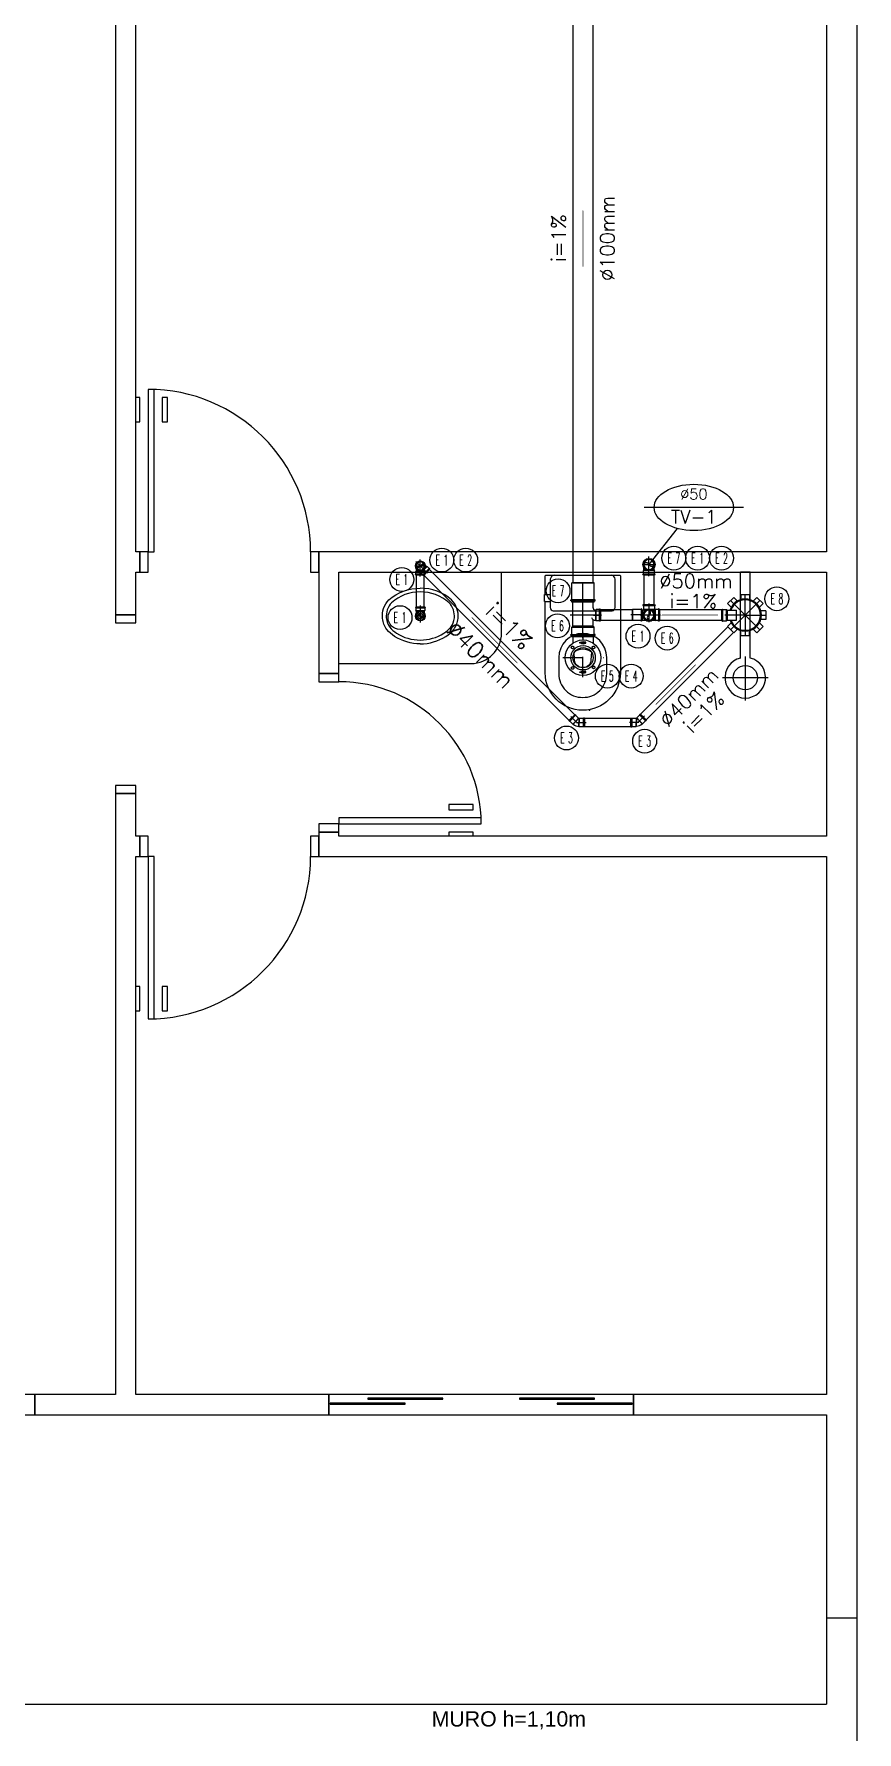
# Model space of a CAD drawing. Header units: metres. Extents: x 49 to 320, y -91 to 27.
# Drawn here: x 174.23 to 178.29, y -28.97 to -20.61 of the extents above; entities that cross this region are included whole.
import ezdxf
from ezdxf.enums import TextEntityAlignment as Align

# ---------------------------------------------------------------- set-up
doc = ezdxf.new("R2010")
doc.units = ezdxf.units.M
doc.header["$LTSCALE"] = 0.2
doc.linetypes.add('LS', pattern=[0.5, 0.25, -0.25])
for name, color, linetype in [('ARQ-___-___-VST', 9, 'Continuous'), ('ARQ-EQP', 24, 'Continuous'), ('ARQ-EQP-___-INT', 7, 'Continuous'), ('CONEXAO_AG_FRIA', 6, 'Continuous'), ('CONEXAO_ESGOTO', 3, 'Continuous'), ('Diametro', 1, 'Continuous'), ('Fluxo', 1, 'Continuous'), ('Inclinacao', 1, 'Continuous'), ('LEGENDA_ID', 5, 'Continuous'), ('LEGENDA_ID_L', 5, 'Continuous'), ('LINHA_SIMETRIA', 1, 'LS'), ('Prumadas_L', 1, 'Continuous'), ('Prumadas_Q', 3, 'Continuous'), ('Prumadas_T', 3, 'Continuous'), ('TUBOS_ESGOTO', 100, 'Continuous')]:
    doc.layers.add(name, color=color, linetype=linetype)
doc.styles.add('REGUA60', font='arial.ttf')
doc.styles.add('ROMANS', font='romans', dxfattribs={"height": 6})

# ---------------------------------------------------------------- blocks, each defined once
blk = doc.blocks.new('SAC616S2')
at = {"layer": 'ARQ-EQP', "color": 0, "linetype": 'ByBlock'}
blk.add_lwpolyline([(18.17, -1.5, -0.329256), (18.5, -1.88), (18.5, -49.6, -0.412623), (0, -68, -0.412623), (-18.5, -49.6), (-18.5, -14.45), (-18.9, -14.45), (-18.9, -10.95), (-18.5, -10.95), (-18.5, -1.88, -0.329256), (-18.17, -1.5), (-17.25, -1.5), (0, -1.5), (17.29, -1.5)], format="xyb", close=True, dxfattribs=at)
at = {"layer": 'ARQ-EQP-___-INT'}
for p, q in [((-18.5, -10.95), (-16, -10.95)), ((-18.5, -14.45), (-16, -14.45))]:
    blk.add_line(p, q, dxfattribs=at)
blk.add_lwpolyline([(-14, -1.5, 0.324141), (-16, -3.5), (-16, -17.5, 0.333333), (-14.5, -19), (0, -19), (14.5, -19, 0.333333), (16, -17.5), (16, -3.5, 0.324141), (14, -1.5, 0.324141)], format="xyb", dxfattribs=at)
for points in [[(0, -61.7, 0.418677), (11.8, -50), (11.8, -42.1, 0.411784), (0, -30.2, 0.411784), (-11.8, -42.1), (-11.8, -50, 0.418677)], [(0, -47, -0.428571), (-4, -43.3), (-4.3, -39.3, -0.16754), (0, -37.8, -0.16754), (4.3, -39.3), (4, -43.3, -0.428571)]]:
    blk.add_lwpolyline(points, format="xyb", close=True, dxfattribs=at)
blk.add_point((3.34, -68), dxfattribs=at)
blk = doc.blocks.new('SACHS__2')
at = {"layer": 'ARQ-EQP', "color": 0, "linetype": 'ByBlock'}
for p, q in [((42.29, 2.4), (0, 2.4)), ((0, 2.4), (0, -2.4)), ((42.29, -2.4), (0, -2.4))]:
    blk.add_line(p, q, dxfattribs=at)
blk.add_arc((52, 0), 10, 193.88654, 166.11346, dxfattribs=at)
at = {"layer": 'ARQ-EQP-___-INT'}
for p, q in [((52, 11.2), (52, -11.2)), ((41.6, 0), (63.2, 0))]:
    blk.add_line(p, q, dxfattribs=at)
blk.add_circle((52, 0), 6, dxfattribs=at)
blk = doc.blocks.new('SAL37S_2')
at = {"layer": 'ARQ-EQP-___-INT'}
for points in [[(0, -10, 0.145827), (-16.8, -14.9, 0.090827), (-22, -19.4, 0.12568), (-24.8, -26.7, 0.221372), (-20.6, -38.8, 0.186059), (0, -46.5, 0.186059)], [(0, -10, -0.145827), (16.8, -14.9, -0.090827), (22, -19.4, -0.12568), (24.8, -26.7, -0.221372), (20.6, -38.8, -0.186059), (0, -46.5, -0.186059)]]:
    blk.add_lwpolyline(points, format="xyb", dxfattribs=at)
blk.add_lwpolyline([(0, -12.5, 0.14623), (-15.5, -17, 0.09047), (-20, -20.9, 0.123903), (-22.4, -27, 0.21906), (-18.9, -37, 0.185248), (0, -44.1, 0.185248), (18.8, -37, 0.21906), (22.3, -27, 0.123903), (20, -20.9, 0.09047), (15.5, -17, 0.14623)], format="xyb", close=True, dxfattribs=at)
blk.add_circle((0, -28.3), 1.8, dxfattribs=at)
blk = doc.blocks.new('*U256', base_point=(451.6054, 175.6789))
at = {"linetype": 'Continuous'}
for p, q in [((451.5993, 175.7529), (451.5906, 175.7529)), ((451.5906, 175.7529), (451.5906, 175.7481)), ((451.5906, 175.7481), (451.5993, 175.7481)), ((451.6204, 175.7484), (451.6114, 175.7484)), ((451.6118, 175.7529), (451.6204, 175.7529)), ((451.6204, 175.7529), (451.6204, 175.7484)), ((451.5552, 175.5739), (451.5552, 175.6076)), ((451.5906, 175.6079), (451.5906, 175.603)), ((451.5993, 175.6079), (451.5906, 175.6079)), ((451.5906, 175.603), (451.5993, 175.603)), ((451.6204, 175.6033), (451.6114, 175.6033)), ((451.6118, 175.6079), (451.6204, 175.6079)), ((451.6204, 175.6079), (451.6204, 175.6033)), ((451.6552, 175.5739), (451.6552, 175.6076)), ((451.5552, 175.5739), (451.6552, 175.5739))]:
    blk.add_line(p, q, dxfattribs=at)
for centre, radius in [((451.6051, 175.6794), 0.0875), ((451.6051, 175.6794), 0.0604), ((451.6051, 175.6794), 0.05), ((451.6055, 175.7508), 0.00694), ((451.6059, 175.7505), 0.0045), ((451.6055, 175.6058), 0.00694), ((451.6059, 175.6054), 0.0045)]:
    blk.add_circle(centre, radius, dxfattribs=at)
at = {"layer": 'LINHA_SIMETRIA'}
for p, q in [((451.6054, 175.7749), (451.6054, 175.5848)), ((451.7043, 175.6789), (451.5033, 175.6789)), ((451.6054, 175.5577), (451.6054, 175.5911))]:
    blk.add_line(p, q, dxfattribs=at)
for centre in [(451.5529, 175.7271), (451.6565, 175.7298), (451.5538, 175.6289), (451.6565, 175.6289)]:
    blk.add_circle(centre, 0.00631, dxfattribs=at)
blk = doc.blocks.new('*U257', base_point=(450.8064, 175.4693))
at = {"linetype": 'Continuous'}
for p, q in [((450.7192, 175.5261), (450.7496, 175.5565)), ((450.7192, 175.5261), (450.7372, 175.5081)), ((450.7496, 175.5565), (450.7676, 175.5385)), ((450.7849, 175.5712), (450.7849, 175.5456)), ((450.7849, 175.5712), (450.8279, 175.5712)), ((450.8279, 175.5712), (450.8279, 175.5456)), ((450.8632, 175.5565), (450.8451, 175.5385)), ((450.8632, 175.5565), (450.8936, 175.5261)), ((450.8936, 175.5261), (450.8755, 175.5081)), ((450.7046, 175.4908), (450.7301, 175.4908)), ((450.7046, 175.4478), (450.7046, 175.4908)), ((450.7046, 175.4478), (450.7301, 175.4478)), ((450.7192, 175.4125), (450.7372, 175.4306)), ((450.8962, 175.4945), (450.8505, 175.4945)), ((450.8505, 175.4945), (450.8505, 175.4445)), ((450.8962, 175.4445), (450.8505, 175.4445)), ((450.8936, 175.4125), (450.8755, 175.4306)), ((450.8962, 175.4945), (450.8987, 175.497)), ((450.8962, 175.4445), (450.8962, 175.4945)), ((450.8962, 175.4445), (450.8987, 175.442)), ((450.8987, 175.497), (450.8987, 175.442)), ((450.9162, 175.497), (450.8987, 175.497)), ((450.9162, 175.442), (450.8987, 175.442)), ((450.9162, 175.4995), (450.9162, 175.497)), ((450.9187, 175.4995), (450.9162, 175.4995)), ((450.9162, 175.497), (450.9162, 175.442)), ((450.9162, 175.4395), (450.9162, 175.442)), ((450.9187, 175.4395), (450.9162, 175.4395)), ((450.9187, 175.497), (450.9187, 175.4995)), ((450.9212, 175.497), (450.9187, 175.497)), ((450.9187, 175.497), (450.9187, 175.442)), ((450.9212, 175.442), (450.9187, 175.442)), ((450.9187, 175.442), (450.9187, 175.4395)), ((450.9212, 175.442), (450.9187, 175.442)), ((450.9212, 175.497), (450.9212, 175.442)), ((450.7496, 175.3821), (450.7192, 175.4125)), ((450.7496, 175.3821), (450.7676, 175.4002)), ((450.7849, 175.3675), (450.7849, 175.393)), ((450.8279, 175.3675), (450.7849, 175.3675)), ((450.8279, 175.3675), (450.8279, 175.393)), ((450.8632, 175.3821), (450.8451, 175.4002)), ((450.8936, 175.4125), (450.8632, 175.3821))]:
    blk.add_line(p, q, dxfattribs=at)
for radius, start, end in [(0.0793, 18.51988, 341.75139), (0.075, 19.61557, 340.673)]:
    blk.add_arc((450.8064, 175.4693), radius, start, end, dxfattribs=at)
at = {"layer": 'LINHA_SIMETRIA'}
for q in [(450.728, 175.5478), (450.8064, 175.5802), (450.8848, 175.5478), (450.6955, 175.4693), (450.728, 175.3909), (450.8064, 175.3584), (450.8848, 175.3909), (450.932, 175.4693)]:
    blk.add_line((450.8064, 175.4693), q, dxfattribs=at)
blk = doc.blocks.new('*U258', base_point=(451.6054, 175.4693))
at = {"linetype": 'Continuous'}
for p, q in [((451.5454, 175.5693), (451.5454, 175.5643)), ((451.5504, 175.5693), (451.5454, 175.5693)), ((451.5454, 175.5643), (451.5504, 175.5643)), ((451.5504, 175.5743), (451.5504, 175.5693)), ((451.5504, 175.5743), (451.5504, 175.5693)), ((451.6604, 175.5743), (451.5504, 175.5743)), ((451.6604, 175.5693), (451.5504, 175.5693)), ((451.5504, 175.5643), (451.5504, 175.5293)), ((451.6604, 175.5643), (451.5504, 175.5643)), ((451.5554, 175.5243), (451.5504, 175.5293)), ((451.6604, 175.5293), (451.5504, 175.5293)), ((451.5554, 175.5243), (451.5554, 175.4925)), ((451.5554, 175.5243), (451.6554, 175.5243)), ((451.6554, 175.5243), (451.6551, 175.3942)), ((451.6554, 175.5243), (451.6604, 175.5293)), ((451.6604, 175.5743), (451.6604, 175.5693)), ((451.6604, 175.5693), (451.6654, 175.5693)), ((451.6654, 175.5643), (451.6604, 175.5643)), ((451.6604, 175.5643), (451.6604, 175.5293)), ((451.6654, 175.5693), (451.6654, 175.5643)), ((451.5187, 175.4971), (451.5212, 175.4971)), ((451.5187, 175.4971), (451.5187, 175.4421)), ((451.5187, 175.4421), (451.5212, 175.4421)), ((451.5187, 175.4421), (451.5212, 175.4421)), ((451.5212, 175.4996), (451.5237, 175.4996)), ((451.5212, 175.4971), (451.5212, 175.4996)), ((451.5212, 175.4971), (451.5212, 175.4421)), ((451.5212, 175.4421), (451.5212, 175.4396)), ((451.5212, 175.4396), (451.5237, 175.4396)), ((451.5237, 175.4996), (451.5237, 175.4971)), ((451.5237, 175.4971), (451.5412, 175.4971)), ((451.5237, 175.4971), (451.5237, 175.4421)), ((451.5237, 175.4396), (451.5237, 175.4421)), ((451.5237, 175.4421), (451.5412, 175.4421)), ((451.5437, 175.4946), (451.5412, 175.4971)), ((451.5412, 175.4971), (451.5412, 175.4421)), ((451.5437, 175.4446), (451.5412, 175.4421)), ((451.5437, 175.4446), (451.5437, 175.4946)), ((451.5562, 175.3942), (451.5562, 175.4304)), ((451.6062, 175.3942), (451.5562, 175.3942)), ((451.6062, 175.3942), (451.6551, 175.3942))]:
    blk.add_line(p, q, dxfattribs=at)
for centre, radius, start, end in [((451.5463, 175.4767), 0.0181, 15.70714, 98.05903), ((451.5444, 175.4326), 0.012, 349.27075, 93.08684)]:
    blk.add_arc(centre, radius, start, end, dxfattribs=at)
at = {"layer": 'LINHA_SIMETRIA'}
for p, q in [((451.6054, 175.5837), (451.6054, 175.5349)), ((451.5532, 175.4694), (451.5138, 175.4694))]:
    blk.add_line(p, q, dxfattribs=at)
at = {"layer": 'LINHA_SIMETRIA', "linetype": 'Continuous'}
for p, q in [((451.6054, 175.5837), (451.6054, 175.3807)), ((451.5137, 175.4693), (451.6683, 175.4693))]:
    blk.add_line(p, q, dxfattribs=at)
blk = doc.blocks.new('*U259', base_point=(452.4064, 175.2275))
at = {"linetype": 'Continuous'}
for p, q in [((452.3594, 175.2433), (452.3905, 175.2744)), ((452.3608, 175.2419), (452.3919, 175.273)), ((452.3622, 175.2405), (452.3934, 175.2716)), ((452.3721, 175.2306), (452.4033, 175.2617)), ((452.3905, 175.2744), (452.3919, 175.273)), ((452.3905, 175.2744), (452.3919, 175.273)), ((452.3919, 175.273), (452.3934, 175.2744)), ((452.3934, 175.2744), (452.3948, 175.273)), ((452.3948, 175.273), (452.3934, 175.2716)), ((452.3934, 175.2716), (452.4033, 175.2617)), ((452.4033, 175.2589), (452.4033, 175.2617)), ((452.3594, 175.2433), (452.3608, 175.2419)), ((452.3608, 175.2419), (452.3594, 175.2405)), ((452.3594, 175.2405), (452.3608, 175.2391)), ((452.3608, 175.2391), (452.3622, 175.2405)), ((452.3622, 175.2405), (452.3721, 175.2306)), ((452.375, 175.2306), (452.3721, 175.2306)), ((452.4033, 175.2589), (452.375, 175.2306)), ((452.375, 175.2306), (452.3829, 175.2227)), ((452.4033, 175.2589), (452.4112, 175.251))]:
    blk.add_line(p, q, dxfattribs=at)
for radius in [0.024, 0.022]:
    blk.add_circle((452.4064, 175.2275), radius, dxfattribs=at)
for centre, radius, start, end in [((452.4064, 175.2275), 0.02, 45.00137, 224.99736), ((452.4025, 175.2172), 0.0109, 69.02682, 200.97445), ((452.4064, 175.2275), 0.02, 225.00264, 44.99863), ((452.4103, 175.2377), 0.0109, 249.02682, 20.97445)]:
    blk.add_arc(centre, radius, start, end, dxfattribs=at)
at = {"layer": 'LINHA_SIMETRIA'}
for p, q in [((452.3703, 175.2636), (452.4284, 175.2055)), ((452.4245, 175.2455), (452.3875, 175.2086))]:
    blk.add_line(p, q, dxfattribs=at)
blk = doc.blocks.new('*U260', base_point=(452.4064, 175.2275))
at = {"linetype": 'Continuous'}
for p, q in [((452.3844, 175.2703), (452.3824, 175.2703)), ((452.3824, 175.2703), (452.3824, 175.2683)), ((452.3824, 175.2683), (452.3844, 175.2683)), ((452.3844, 175.2723), (452.4284, 175.2723)), ((452.3844, 175.2723), (452.3844, 175.2703)), ((452.3844, 175.2703), (452.4284, 175.2703)), ((452.3844, 175.2683), (452.3844, 175.2543)), ((452.3844, 175.2683), (452.4284, 175.2683)), ((452.4284, 175.2723), (452.4284, 175.2703)), ((452.4284, 175.2723), (452.4284, 175.2703)), ((452.4284, 175.2703), (452.4304, 175.2703)), ((452.4284, 175.2683), (452.4284, 175.2543)), ((452.4304, 175.2683), (452.4284, 175.2683)), ((452.4304, 175.2703), (452.4304, 175.2683)), ((452.3844, 175.2543), (452.4284, 175.2543)), ((452.3864, 175.2523), (452.3844, 175.2543)), ((452.4264, 175.2523), (452.3864, 175.2523)), ((452.3864, 175.2523), (452.3864, 175.2275)), ((452.4264, 175.2523), (452.4284, 175.2543)), ((452.4264, 175.2275), (452.4264, 175.2523))]:
    blk.add_line(p, q, dxfattribs=at)
for radius, start, end in [(0.024, 146.44269, 33.55731), (0.022, 155.38002, 24.61998), (0.02, 180, 0)]:
    blk.add_arc((452.4064, 175.2275), radius, start, end, dxfattribs=at)
at = {"layer": 'LINHA_SIMETRIA'}
for p, q in [((452.4064, 175.2794), (452.4064, 175.1964)), ((452.4336, 175.2275), (452.3792, 175.2275))]:
    blk.add_line(p, q, dxfattribs=at)
blk = doc.blocks.new('*U261', base_point=(452.4064, 175.4741))
at = {"linetype": 'Continuous'}
for p, q in [((452.3824, 175.4336), (452.3844, 175.4336)), ((452.3824, 175.4316), (452.3824, 175.4336)), ((452.3844, 175.4316), (452.3824, 175.4316)), ((452.3864, 175.4496), (452.3844, 175.4476)), ((452.3844, 175.4336), (452.3844, 175.4476)), ((452.4284, 175.4476), (452.3844, 175.4476)), ((452.4284, 175.4336), (452.3844, 175.4336)), ((452.3844, 175.4296), (452.3844, 175.4316)), ((452.3844, 175.4296), (452.3844, 175.4316)), ((452.4284, 175.4316), (452.3844, 175.4316)), ((452.4284, 175.4296), (452.3844, 175.4296)), ((452.3864, 175.4496), (452.3864, 175.4608)), ((452.3864, 175.4496), (452.4264, 175.4496)), ((452.4264, 175.4496), (452.4264, 175.4608)), ((452.4264, 175.4496), (452.4284, 175.4476)), ((452.4284, 175.4336), (452.4284, 175.4476)), ((452.4304, 175.4336), (452.4284, 175.4336)), ((452.4284, 175.4296), (452.4284, 175.4316)), ((452.4284, 175.4316), (452.4304, 175.4316)), ((452.4304, 175.4316), (452.4304, 175.4336))]:
    blk.add_line(p, q, dxfattribs=at)
for radius in [0.024, 0.022]:
    blk.add_circle((452.4064, 175.4741), radius, dxfattribs=at)
for centre, radius, start, end in [((452.4064, 175.4741), 0.02, 0.00264, 179.99863), ((452.3964, 175.4696), 0.0109, 24.02682, 155.97445), ((452.4064, 175.4741), 0.02, 180.00137, 359.99736), ((452.4164, 175.4785), 0.0109, 204.02682, 335.97445)]:
    blk.add_arc(centre, radius, start, end, dxfattribs=at)
at = {"layer": 'LINHA_SIMETRIA'}
for p, q in [((452.3808, 175.4741), (452.4331, 175.4741)), ((452.4064, 175.423), (452.4064, 175.5052))]:
    blk.add_line(p, q, dxfattribs=at)
blk = doc.blocks.new('*U262', base_point=(451.6358, 175.9981))
at = {"linetype": 'Continuous'}
for p, q in [((451.5983, 176.0203), (451.5983, 175.9773)), ((451.5983, 176.0203), (451.5983, 175.9988)), ((451.5983, 176.0203), (451.6032, 176.0203)), ((451.5983, 175.9773), (451.5983, 176.0203)), ((451.6032, 176.0203), (451.6032, 176.0193)), ((451.6032, 175.9783), (451.6032, 176.0202)), ((451.6032, 176.0193), (451.6032, 175.9775)), ((451.6032, 176.0193), (451.6243, 176.0193)), ((451.6243, 176.0193), (451.6243, 175.999)), ((451.6243, 176.0193), (451.6252, 176.0183)), ((451.6252, 176.0183), (451.6252, 175.999)), ((451.5983, 175.9773), (451.5983, 175.9988)), ((451.5983, 175.9773), (451.6032, 175.9773)), ((451.6032, 175.9773), (451.6032, 175.9783)), ((451.6032, 175.9783), (451.6243, 175.9783)), ((451.6243, 175.9783), (451.6243, 175.9987)), ((451.6243, 175.9783), (451.6252, 175.9793)), ((451.6252, 175.9793), (451.6252, 175.9987)), ((451.6267, 175.9778), (451.6411, 175.9922)), ((451.6267, 175.9778), (451.6268, 175.9791)), ((451.6417, 175.9628), (451.6267, 175.9778)), ((451.6268, 175.9791), (451.6405, 175.9928)), ((451.6544, 176.0067), (451.6407, 175.993)), ((451.641, 175.9621), (451.6417, 175.9628)), ((451.6444, 175.9586), (451.641, 175.9621)), ((451.6557, 176.0068), (451.6413, 175.9924)), ((451.6444, 175.9586), (451.6748, 175.9891)), ((451.6557, 176.0068), (451.6544, 176.0067)), ((451.6557, 176.0068), (451.6551, 176.006)), ((451.6551, 176.006), (451.6551, 176.006)), ((451.6707, 175.9918), (451.6557, 176.0068)), ((451.6748, 175.9891), (451.6596, 175.9738)), ((451.6714, 175.9925), (451.6707, 175.9918)), ((451.6748, 175.9891), (451.6714, 175.9925))]:
    blk.add_line(p, q, dxfattribs=at)
blk.add_line((451.6417, 175.9628), (451.6707, 175.9918))
for centre, radius, start, end in [((451.6157, 175.9521), 0.0669, 54.63984, 81.85374), ((451.6256, 175.9764), 0.00296, 64.8697, 98.13757)]:
    blk.add_arc(centre, radius, start, end, dxfattribs=at)
at = {"layer": 'LINHA_SIMETRIA'}
for p, q in [((451.6381, 175.9981), (451.5901, 175.9981)), ((451.6329, 176.001), (451.6655, 175.9683))]:
    blk.add_line(p, q, dxfattribs=at)
blk = doc.blocks.new('*U263', base_point=(451.3351, 175.9981))
at = {"linetype": 'Continuous'}
for p, q in [((451.343, 176.0183), (451.3422, 176.0173)), ((451.3422, 176.0173), (451.3422, 175.9979)), ((451.3642, 176.0183), (451.343, 176.0183)), ((451.343, 176.0183), (451.3431, 176.0173)), ((451.343, 176.0183), (451.343, 175.9979)), ((451.3431, 176.0173), (451.3431, 176.0173)), ((451.3691, 176.0193), (451.3642, 176.0193)), ((451.3642, 176.0193), (451.3642, 176.0183)), ((451.3691, 175.9763), (451.3691, 176.0193)), ((451.3691, 176.0193), (451.3691, 175.9978)), ((451.2928, 175.9873), (451.2963, 175.9907)), ((451.2928, 175.9873), (451.3232, 175.9569)), ((451.2928, 175.9873), (451.308, 175.9721)), ((451.3232, 175.9569), (451.2928, 175.9873)), ((451.2963, 175.9907), (451.297, 175.99)), ((451.326, 175.961), (451.2964, 175.9906)), ((451.297, 175.99), (451.312, 176.005)), ((451.297, 175.99), (451.3266, 175.9604)), ((451.3232, 175.9569), (451.308, 175.9721)), ((451.312, 176.005), (451.3264, 175.9906)), ((451.312, 176.005), (451.3133, 176.0049)), ((451.3133, 176.0049), (451.327, 175.9912)), ((451.3232, 175.9569), (451.3267, 175.9603)), ((451.326, 175.961), (451.341, 175.976)), ((451.3267, 175.9603), (451.326, 175.961)), ((451.341, 175.976), (451.3266, 175.9904)), ((451.3408, 175.9773), (451.3271, 175.991)), ((451.341, 175.976), (451.3408, 175.9773)), ((451.3422, 175.9783), (451.3422, 175.9977)), ((451.343, 175.9773), (451.3422, 175.9783)), ((451.343, 175.9773), (451.343, 175.9977)), ((451.3642, 175.9773), (451.343, 175.9773)), ((451.3642, 175.9763), (451.3642, 175.9773)), ((451.3691, 175.9763), (451.3642, 175.9763))]:
    blk.add_line(p, q, dxfattribs=at)
blk.add_line((451.3642, 175.9773), (451.3642, 176.0183))
for centre, radius, start, end in [((451.3534, 175.9513), 0.0669, 99.63984, 126.85374), ((451.3432, 175.9755), 0.00296, 109.8697, 143.13757)]:
    blk.add_arc(centre, radius, start, end, dxfattribs=at)
at = {"layer": 'LINHA_SIMETRIA'}
for p, q in [((451.3368, 175.9997), (451.3028, 175.9658)), ((451.331, 175.9981), (451.3772, 175.9981))]:
    blk.add_line(p, q, dxfattribs=at)
blk = doc.blocks.new('*U264', base_point=(451.2804, 175.4693))
at = {"linetype": 'Continuous'}
for p, q in [((451.2279, 175.4968), (451.2304, 175.4968)), ((451.2279, 175.4968), (451.2304, 175.4968)), ((451.2279, 175.4418), (451.2279, 175.4968)), ((451.2279, 175.4418), (451.2304, 175.4418)), ((451.2304, 175.4993), (451.2329, 175.4993)), ((451.2304, 175.4968), (451.2304, 175.4993)), ((451.2304, 175.4418), (451.2304, 175.4968)), ((451.2304, 175.4418), (451.2304, 175.4393)), ((451.2304, 175.4393), (451.2329, 175.4393)), ((451.2329, 175.4993), (451.2329, 175.4968)), ((451.2329, 175.4968), (451.2504, 175.4968)), ((451.2329, 175.4418), (451.2329, 175.4968)), ((451.2329, 175.4393), (451.2329, 175.4418)), ((451.2329, 175.4418), (451.2504, 175.4418)), ((451.2529, 175.4943), (451.2504, 175.4968)), ((451.2504, 175.4418), (451.2504, 175.4968)), ((451.2529, 175.4443), (451.2504, 175.4418)), ((451.2639, 175.4943), (451.2529, 175.4943)), ((451.2529, 175.4943), (451.2529, 175.4812)), ((451.2529, 175.4574), (451.2529, 175.4443)), ((451.2529, 175.4443), (451.2639, 175.4444)), ((451.318, 175.4943), (451.297, 175.4943)), ((451.2971, 175.4444), (451.318, 175.4445)), ((451.3111, 175.4693), (451.3111, 175.4694)), ((451.318, 175.469), (451.318, 175.4943)), ((451.318, 175.469), (451.318, 175.4445))]:
    blk.add_line(p, q, dxfattribs=at)
for radius in [0.03, 0.0275]:
    blk.add_circle((451.2804, 175.4693), radius, dxfattribs=at)
for centre, radius, start, end in [((451.2804, 175.4693), 0.025, 90.00137, 269.99736), ((451.286, 175.4568), 0.0137, 114.02682, 245.97445), ((451.2804, 175.4693), 0.025, 270.00264, 89.99863), ((451.2749, 175.4818), 0.0137, 294.02682, 65.97445)]:
    blk.add_arc(centre, radius, start, end, dxfattribs=at)
at = {"layer": 'LINHA_SIMETRIA'}
for p, q in [((451.2233, 175.4693), (451.2477, 175.4693)), ((451.2233, 175.4693), (451.3248, 175.4693)), ((451.2804, 175.4352), (451.2804, 175.5036))]:
    blk.add_line(p, q, dxfattribs=at)
blk = doc.blocks.new('*U265', base_point=(451.2804, 175.4693))
at = {"linetype": 'Continuous'}
for p, q in [((451.2554, 175.4422), (451.2529, 175.4397)), ((451.3079, 175.4397), (451.2529, 175.4397)), ((451.2529, 175.4222), (451.2529, 175.4397)), ((451.2554, 175.4693), (451.2554, 175.4422)), ((451.2554, 175.4422), (451.3054, 175.4422)), ((451.3054, 175.4422), (451.3054, 175.4693)), ((451.3054, 175.4422), (451.3079, 175.4397)), ((451.3079, 175.4222), (451.3079, 175.4397)), ((451.2504, 175.4197), (451.2504, 175.4222)), ((451.2504, 175.4222), (451.2529, 175.4222)), ((451.2529, 175.4197), (451.2504, 175.4197)), ((451.3079, 175.4222), (451.2529, 175.4222)), ((451.2529, 175.4172), (451.2529, 175.4197)), ((451.3079, 175.4197), (451.253, 175.4197)), ((451.253, 175.4172), (451.253, 175.4197)), ((451.3079, 175.4172), (451.253, 175.4172)), ((451.3104, 175.4222), (451.3079, 175.4222)), ((451.3079, 175.4197), (451.3104, 175.4197)), ((451.3079, 175.4172), (451.3079, 175.4197)), ((451.3104, 175.4197), (451.3104, 175.4222))]:
    blk.add_line(p, q, dxfattribs=at)
for radius, start, end in [(0.03, 326.44269, 213.55731), (0.0275, 335.38002, 204.61998), (0.025, 0, 180)]:
    blk.add_arc((451.2804, 175.4693), radius, start, end, dxfattribs=at)
at = {"layer": 'LINHA_SIMETRIA'}
for p, q in [((451.2489, 175.4693), (451.312, 175.4693)), ((451.2804, 175.4125), (451.2804, 175.5022))]:
    blk.add_line(p, q, dxfattribs=at)
blk = doc.blocks.new('*U266', base_point=(451.2804, 175.2201))
at = {"linetype": 'Continuous'}
for p, q in [((451.2504, 175.2698), (451.2504, 175.2673)), ((451.2529, 175.2698), (451.2504, 175.2698)), ((451.2504, 175.2673), (451.2529, 175.2673)), ((451.2529, 175.2723), (451.2529, 175.2698)), ((451.2529, 175.2723), (451.3079, 175.2723)), ((451.2529, 175.2698), (451.3079, 175.2698)), ((451.2529, 175.2673), (451.2529, 175.2498)), ((451.2529, 175.2673), (451.3079, 175.2673)), ((451.3079, 175.2723), (451.3079, 175.2698)), ((451.3079, 175.2723), (451.3079, 175.2698)), ((451.3079, 175.2698), (451.3104, 175.2698)), ((451.3104, 175.2673), (451.3079, 175.2673)), ((451.3079, 175.2673), (451.3079, 175.2498)), ((451.3104, 175.2698), (451.3104, 175.2673)), ((451.2554, 175.2473), (451.2529, 175.2498)), ((451.2529, 175.2498), (451.276, 175.2498)), ((451.2554, 175.2473), (451.2554, 175.2367)), ((451.2677, 175.2473), (451.2554, 175.2473)), ((451.2849, 175.2498), (451.3079, 175.2498)), ((451.3054, 175.2473), (451.2932, 175.2473)), ((451.3054, 175.2473), (451.3079, 175.2498)), ((451.3054, 175.2473), (451.3054, 175.2367))]:
    blk.add_line(p, q, dxfattribs=at)
for radius in [0.03, 0.0275]:
    blk.add_circle((451.2804, 175.2201), radius, dxfattribs=at)
for centre, radius, start, end in [((451.2804, 175.2201), 0.025, 0.00137, 179.99736), ((451.2679, 175.2146), 0.0137, 24.02682, 155.97445), ((451.2804, 175.2201), 0.025, 180.00264, 359.99863), ((451.2929, 175.2257), 0.0137, 204.02682, 335.97445)]:
    blk.add_arc(centre, radius, start, end, dxfattribs=at)
at = {"layer": 'LINHA_SIMETRIA'}
for p, q in [((451.2804, 175.277), (451.2804, 175.1813)), ((451.3131, 175.2201), (451.2478, 175.2201))]:
    blk.add_line(p, q, dxfattribs=at)
blk = doc.blocks.new('*U267', base_point=(451.6054, 175.405))
at = {"linetype": 'Continuous'}
for p, q in [((451.5504, 175.4), (451.5454, 175.4)), ((451.5454, 175.4), (451.5454, 175.395)), ((451.5454, 175.395), (451.5504, 175.395)), ((451.5504, 175.405), (451.5504, 175.4)), ((451.5504, 175.405), (451.6604, 175.405)), ((451.5504, 175.4), (451.6604, 175.4)), ((451.5504, 175.395), (451.6604, 175.395)), ((451.5504, 175.395), (451.5504, 175.3101)), ((451.6604, 175.405), (451.6604, 175.4)), ((451.6604, 175.405), (451.6604, 175.4)), ((451.6604, 175.4), (451.6654, 175.4)), ((451.6654, 175.395), (451.6604, 175.395)), ((451.6604, 175.395), (451.6604, 175.3101)), ((451.6654, 175.4), (451.6654, 175.395)), ((451.5504, 175.3101), (451.6604, 175.3101))]:
    blk.add_line(p, q, dxfattribs=at)
at = {"layer": 'LINHA_SIMETRIA'}
blk.add_line((451.6054, 175.4144), (451.6054, 175.296), dxfattribs=at)
blk = doc.blocks.new('*U268', base_point=(451.3147, 175.469))
at = {"linetype": 'Continuous'}
for p, q in [((451.3147, 175.4965), (451.3172, 175.4965)), ((451.3147, 175.4415), (451.3147, 175.4964)), ((451.3147, 175.4964), (451.3172, 175.4964)), ((451.3147, 175.4415), (451.3172, 175.4415)), ((451.3172, 175.4965), (451.3172, 175.499)), ((451.3172, 175.499), (451.3197, 175.499)), ((451.3172, 175.4415), (451.3172, 175.4964)), ((451.3172, 175.4415), (451.3172, 175.439)), ((451.3172, 175.439), (451.3197, 175.439)), ((451.3197, 175.499), (451.3197, 175.4965)), ((451.3197, 175.4415), (451.3197, 175.4965)), ((451.3197, 175.4965), (451.3622, 175.4965)), ((451.3197, 175.439), (451.3197, 175.4415)), ((451.3197, 175.4415), (451.3622, 175.4415)), ((451.3622, 175.4415), (451.3622, 175.4965))]:
    blk.add_line(p, q, dxfattribs=at)
at = {"layer": 'LINHA_SIMETRIA'}
blk.add_line((451.31, 175.469), (451.3692, 175.469), dxfattribs=at)

msp = doc.modelspace()

# ---------------------------------------------------------------- linework, layer by layer
for p, q in [((178.286, -28.4058), (178.286, -19.4058)), ((174.636, -20.5058), (174.636, -23.4658)), ((174.736, -23.1558), (174.736, -20.5058)), ((178.136, -20.5058), (178.136, -23.1558)), ((174.756, -22.3958), (174.736, -22.3958)), ((174.756, -22.5158), (174.756, -22.3958)), ((174.826, -22.3558), (174.796, -22.3558)), ((174.796, -22.3558), (174.796, -23.1558)), ((174.826, -23.1558), (174.826, -22.3558)), ((174.866, -22.3958), (174.866, -22.5158)), ((174.891, -22.3958), (174.866, -22.3958)), ((174.891, -22.5158), (174.891, -22.3958)), ((174.736, -22.5158), (174.756, -22.5158)), ((174.866, -22.5158), (174.891, -22.5158)), ((174.756, -23.1558), (174.736, -23.1558)), ((174.756, -23.2558), (174.756, -23.1558)), ((174.796, -23.1558), (174.756, -23.1558)), ((174.756, -23.1558), (174.756, -23.2558)), ((174.796, -23.2558), (174.796, -23.1558)), ((174.796, -23.1558), (174.826, -23.1558)), ((175.636, -23.1558), (175.596, -23.1558)), ((175.596, -23.1558), (175.596, -23.2558)), ((175.636, -23.1558), (175.636, -23.2558)), ((178.136, -23.1558), (175.636, -23.1558)), ((175.636, -23.2558), (175.636, -23.1558)), ((174.736, -23.4658), (174.736, -23.2558)), ((174.736, -23.2558), (174.756, -23.2558)), ((174.756, -23.2558), (174.796, -23.2558)), ((175.596, -23.2558), (175.636, -23.2558)), ((175.636, -23.2558), (175.636, -23.7558)), ((175.736, -23.2558), (178.136, -23.2558)), ((175.736, -23.7558), (175.736, -23.2558)), ((176.536, -23.5558), (176.536, -23.2558)), ((178.136, -23.2558), (178.136, -24.5558)), ((174.636, -23.4658), (174.736, -23.4658)), ((174.736, -23.4658), (174.636, -23.4658)), ((174.636, -23.4658), (174.636, -23.5058)), ((174.736, -23.5058), (174.736, -23.4658)), ((174.636, -23.5058), (174.736, -23.5058)), ((175.736, -23.7058), (176.386, -23.7058)), ((175.636, -23.7558), (175.736, -23.7558)), ((175.736, -23.7558), (175.636, -23.7558)), ((175.636, -23.7558), (175.636, -23.7958)), ((175.636, -23.7958), (175.736, -23.7958)), ((175.736, -23.7958), (175.736, -23.7558)), ((174.636, -24.3058), (174.636, -24.3458)), ((174.736, -24.3058), (174.636, -24.3058)), ((174.736, -24.3458), (174.736, -24.3058)), ((174.636, -24.3458), (174.636, -27.3058)), ((174.736, -24.3458), (174.636, -24.3458)), ((174.636, -24.3458), (174.736, -24.3458)), ((174.736, -24.5558), (174.736, -24.3458)), ((176.276, -24.4008), (176.276, -24.4258)), ((176.396, -24.4008), (176.276, -24.4008)), ((176.396, -24.4258), (176.396, -24.4008)), ((175.636, -24.4958), (175.636, -24.5358)), ((175.736, -24.4958), (175.636, -24.4958)), ((176.436, -24.4658), (175.736, -24.4658)), ((175.736, -24.4658), (175.736, -24.4958)), ((175.736, -24.5358), (175.736, -24.4958)), ((175.736, -24.4958), (176.436, -24.4958)), ((176.276, -24.4258), (176.396, -24.4258)), ((176.436, -24.4958), (176.436, -24.4658)), ((174.756, -24.5558), (174.736, -24.5558)), ((174.756, -24.6558), (174.756, -24.5558)), ((174.796, -24.5558), (174.756, -24.5558)), ((174.756, -24.5558), (174.756, -24.6558)), ((174.796, -24.6558), (174.796, -24.5558)), ((175.636, -24.5558), (175.596, -24.5558)), ((175.596, -24.5558), (175.596, -24.6558)), ((175.636, -24.5358), (175.636, -24.5558)), ((175.736, -24.5358), (175.636, -24.5358)), ((175.636, -24.5358), (175.736, -24.5358)), ((175.636, -24.5558), (175.636, -24.6558)), ((175.636, -24.6558), (175.636, -24.5558)), ((175.736, -24.5558), (175.736, -24.5358)), ((178.136, -24.5558), (175.736, -24.5558)), ((176.276, -24.5358), (176.276, -24.5558)), ((176.396, -24.5358), (176.276, -24.5358)), ((176.396, -24.5558), (176.396, -24.5358)), ((174.736, -27.3058), (174.736, -24.6558)), ((174.736, -24.6558), (174.756, -24.6558)), ((174.756, -24.6558), (174.796, -24.6558)), ((174.796, -24.6558), (174.796, -25.4558)), ((174.826, -24.6558), (174.796, -24.6558)), ((174.826, -25.4558), (174.826, -24.6558)), ((175.596, -24.6558), (175.636, -24.6558)), ((175.636, -24.6558), (178.136, -24.6558)), ((178.136, -24.6558), (178.136, -27.3058)), ((174.756, -25.2958), (174.736, -25.2958)), ((174.756, -25.4158), (174.756, -25.2958)), ((174.866, -25.2958), (174.866, -25.4158)), ((174.891, -25.2958), (174.866, -25.2958)), ((174.891, -25.4158), (174.891, -25.2958)), ((174.736, -25.4158), (174.756, -25.4158)), ((174.866, -25.4158), (174.891, -25.4158)), ((174.796, -25.4558), (174.826, -25.4558)), ((174.2375, -27.3058), (172.7395, -27.3058)), ((174.2385, -27.3058), (174.2375, -27.3058)), ((174.2375, -27.3058), (174.2375, -27.4058)), ((174.2385, -27.3058), (174.2385, -27.4058)), ((174.636, -27.3058), (174.2385, -27.3058)), ((174.2385, -27.4058), (174.2385, -27.3058)), ((175.686, -27.3058), (174.736, -27.3058)), ((175.686, -27.4058), (175.686, -27.3058)), ((175.687, -27.3058), (175.686, -27.3058)), ((175.686, -27.3058), (175.686, -27.4058)), ((177.185, -27.3058), (175.687, -27.3058)), ((175.687, -27.4058), (175.687, -27.3058)), ((176.2469, -27.3233), (175.8776, -27.3233)), ((175.8776, -27.3233), (175.8776, -27.3283)), ((175.8776, -27.3283), (176.2469, -27.3283)), ((176.2469, -27.3283), (176.2469, -27.3233)), ((176.9944, -27.3233), (176.6251, -27.3233)), ((176.6251, -27.3233), (176.6251, -27.3283)), ((176.6251, -27.3283), (176.9944, -27.3283)), ((176.9944, -27.3283), (176.9944, -27.3233)), ((177.186, -27.3058), (177.185, -27.3058)), ((177.185, -27.3058), (177.185, -27.4058)), ((177.186, -27.3058), (177.186, -27.4058)), ((178.136, -27.3058), (177.186, -27.3058)), ((177.186, -27.4058), (177.186, -27.3058)), ((172.7395, -27.4058), (174.2375, -27.4058)), ((174.2375, -27.4058), (174.2385, -27.4058)), ((174.2385, -27.4058), (175.686, -27.4058)), ((175.686, -27.4058), (175.687, -27.4058)), ((175.687, -27.4058), (177.185, -27.4058)), ((176.0623, -27.3483), (175.693, -27.3483)), ((175.693, -27.3483), (175.693, -27.3533)), ((175.693, -27.3533), (176.0623, -27.3533)), ((176.0623, -27.3533), (176.0623, -27.3483)), ((177.179, -27.3483), (176.8098, -27.3483)), ((176.8098, -27.3483), (176.8098, -27.3533)), ((176.8098, -27.3533), (177.179, -27.3533)), ((177.179, -27.3533), (177.179, -27.3483)), ((177.185, -27.4058), (177.186, -27.4058)), ((177.186, -27.4058), (178.136, -27.4058)), ((178.136, -27.4058), (178.136, -28.4058)), ((178.136, -28.4058), (178.286, -28.4058))]:
    msp.add_line(p, q)
for centre, radius, start, end in [((174.796, -23.1558), 0.8, 0, 90), ((176.386, -23.5558), 0.15, 270, 0), ((175.736, -24.4958), 0.7, 0, 90), ((174.796, -24.6558), 0.8, 270, 0)]:
    msp.add_arc(centre, radius, start, end)
at = {"layer": 'ARQ-___-___-VST'}
for p, q in [((178.136, -28.4058), (178.136, -28.8308)), ((178.286, -29.4058), (178.286, -28.4058)), ((169.641, -28.8308), (178.136, -28.8308))]:
    msp.add_line(p, q, dxfattribs=at)
at = {"layer": 'CONEXAO_AG_FRIA'}
msp.add_line((176.937, -23.5557), (176.937, -23.3232), dxfattribs=at)
at = {"layer": 'Fluxo'}
for points in [[(176.937, -21.7518, 0.0035, 0.0035, 0), (176.937, -21.5418, 0.035, 0, 0), (176.937, -21.4718, 0, 0, 0)], [(176.3895, -23.4789, 0.004, 0.004, 0), (176.5592, -23.6486, 0.04, 0, 0), (176.6157, -23.7051, 0, 0, 0)], [(177.6012, -23.4673, 0.0035, 0.0035, 0), (177.3912, -23.4673, 0.035, 0, 0), (177.3212, -23.4673, 0, 0, 0)], [(177.2955, -23.9078, 0.0035, 0.0035, 0), (177.444, -23.7593, 0.035, 0, 0), (177.4935, -23.7098, 0, 0, 0)]]:
    msp.add_lwpolyline(points, format="xyseb", dxfattribs=at)
at = {"layer": 'LEGENDA_ID_L'}
for centre in [(176.242, -23.1964), (176.3596, -23.1964), (177.3838, -23.1868), (177.5014, -23.1868), (177.619, -23.1868), (176.0449, -23.2923), (176.8143, -23.3477), (177.8916, -23.3869), (176.0364, -23.4799), (176.8112, -23.5203), (177.208, -23.5715), (177.3515, -23.5806), (177.057, -23.7677), (177.1746, -23.7677), (176.8556, -24.0726), (177.2406, -24.0886)]:
    msp.add_circle(centre, 0.0588, dxfattribs=at)
at = {"layer": 'Prumadas_L'}
for p, q in [((177.727, -22.9371), (177.2387, -22.9371)), ((177.4014, -23.0407), (177.2619, -23.2181))]:
    msp.add_line(p, q, dxfattribs=at)
at = {"layer": 'Prumadas_Q'}
msp.add_ellipse((177.4828, -22.9371), major_axis=(-0.1953, 0), ratio=0.583333, dxfattribs=at)
at = {"layer": 'TUBOS_ESGOTO', "linetype": 'Continuous'}
for points in [[(176.987, -23.308), (176.987, -20.1555), (176.887, -20.1555), (176.887, -23.308), (176.987, -23.308)], [(176.8967, -23.9578), (176.1816, -23.2427), (176.1533, -23.271), (176.8684, -23.9861), (176.8967, -23.9578)], [(176.156, -23.4276), (176.156, -23.2702), (176.116, -23.2702), (176.116, -23.4276), (176.156, -23.4276)], [(177.2869, -23.4151), (177.2869, -23.2702), (177.2369, -23.2702), (177.2369, -23.4151), (177.2869, -23.4151)], [(177.1802, -23.442), (177.0236, -23.4422), (177.0237, -23.4922), (177.1803, -23.492), (177.1802, -23.442)], [(177.6212, -23.4423), (177.3144, -23.4423), (177.3144, -23.4923), (177.6212, -23.4923), (177.6212, -23.4423)], [(177.248, -23.9836), (177.6781, -23.5534), (177.6499, -23.5251), (177.2197, -23.9553), (177.248, -23.9836)], [(177.1733, -23.976), (176.9441, -23.976), (176.9441, -24.016), (177.1733, -24.016), (177.1733, -23.976)]]:
    msp.add_lwpolyline(points, dxfattribs=at)

# ---------------------------------------------------------------- block references
at = {"xscale": 0.01, "yscale": 0.01, "zscale": 0.01}
msp.add_blockref('SAC616S2', (176.936, -23.2558), dxfattribs=at)
for name, p, xscale, yscale, zscale, rotation in [('SACHS__2', (177.736, -23.2558), 0.01, 0.01, 0.01, 270), ('SAL37S_2', (176.136, -23.6839), 0.0075, 0.0075, 0.0075, 180)]:
    msp.add_blockref(name, p, dxfattribs=dict(xscale=xscale, yscale=yscale, zscale=zscale, rotation=rotation))
at = {"layer": 'CONEXAO_ESGOTO', "rotation": 180}
for name, p in [('*U260', (176.136, -23.2254)), ('*U259', (176.136, -23.2254)), ('*U266', (177.2619, -23.2181)), ('*U267', (176.937, -23.403)), ('*U258', (176.937, -23.4673)), ('*U265', (177.2619, -23.4673)), ('*U257', (177.736, -23.4673)), ('*U261', (176.136, -23.472)), ('*U268', (177.2277, -23.4669)), ('*U264', (177.2619, -23.4673)), ('*U256', (176.937, -23.6768)), ('*U262', (176.9066, -23.996)), ('*U263', (177.2073, -23.996))]:
    msp.add_blockref(name, p, dxfattribs=at)

# ---------------------------------------------------------------- texts
at = {"layer": 'ARQ-___-___-VST', "style": 'REGUA60'}
msp.add_text('MURO h=1,10m', height=0.075, dxfattribs=at).set_placement((176.1921, -28.9403))
at = {"layer": 'Diametro', "style": 'ROMANS'}
for s, height, rotation, p in [('%%C100mm', 0.07, 90, (177.092, -21.6118)), ('%%C40mm', 0.08, 315, (176.4036, -23.691)), ('%%C40mm', 0.07, 45, (177.4829, -23.8972))]:
    msp.add_text(s, height=height, rotation=rotation, dxfattribs=at).set_placement(p, align=Align.CENTER)
msp.add_text('%%C50mm', height=0.07, dxfattribs=at).set_placement((177.4929, -23.335), align=Align.CENTER)
at = {"layer": 'Inclinacao', "style": 'ROMANS'}
for height, rotation, p in [(0.07, 90, (176.852, -21.6118)), (0.08, 315, (176.545, -23.5496)), (0.07, 45, (177.5563, -23.9718))]:
    msp.add_text('i=1%', height=height, rotation=rotation, dxfattribs=at).set_placement(p, align=Align.CENTER)
msp.add_text('i=1%', height=0.07, dxfattribs=at).set_placement((177.4801, -23.434), align=Align.CENTER)
at = {"layer": 'LEGENDA_ID', "style": 'ROMANS', "width": 0.5}
for s, p in [('E 7', (177.3838, -23.1868)), ('E 1', (177.5014, -23.1868)), ('E 2', (177.619, -23.1868)), ('E 1', (176.242, -23.1964)), ('E 2', (176.3596, -23.1964)), ('E 1', (176.0449, -23.2923)), ('E 7', (176.8143, -23.3477)), ('E 8', (177.8916, -23.3869)), ('E 1', (176.0364, -23.4799)), ('E 6', (176.8112, -23.5203)), ('E 1', (177.208, -23.5715)), ('E 6', (177.3515, -23.5806)), ('E 5', (177.057, -23.7677)), ('E 4', (177.1746, -23.7677)), ('E 3', (176.8556, -24.0726)), ('E 3', (177.2406, -24.0886))]:
    msp.add_text(s, height=0.0525, dxfattribs=at).set_placement(p, align=Align.MIDDLE_CENTER)
at = {"layer": 'Prumadas_T', "style": 'ROMANS'}
for s, height, p in [('%%C50', 0.0525, (177.4828, -22.8978)), ('TV-1', 0.06563, (177.4828, -23.0159))]:
    msp.add_text(s, height=height, dxfattribs=at).set_placement(p, align=Align.CENTER)

doc.saveas('drawing.dxf')
